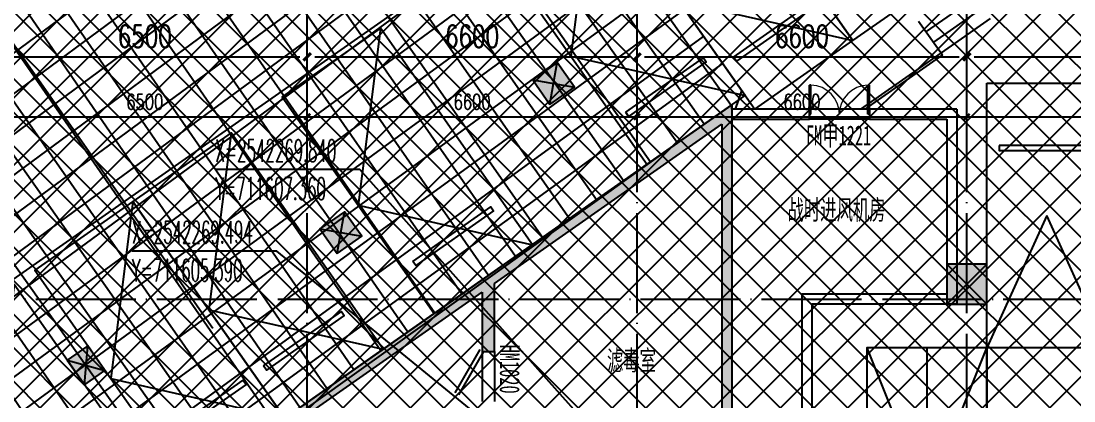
# Model space of a CAD drawing. Header units: millimetres. Extents: x 12325263 to 13848842, y -1463133 to 573208.
# Drawn here: x 12559070 to 12580141, y -1054929 to -1047318 of the extents above; entities that cross this region are included whole.
import ezdxf
from ezdxf.xclip import XClip

# ---------------------------------------------------------------- set-up
doc = ezdxf.new("R2010")
doc.units = ezdxf.units.MM
doc.header["$LTSCALE"] = 1000
doc.header["$XCLIPFRAME"] = 0
doc.linetypes.add('DOTE', pattern=[2.4200000000000004, 2, -0.2, 0.02, -0.2])
for name, color, linetype in [('-2F平面$0$PARTS-CAR公寓', 240, 'Continuous'), ('-2F平面$0$WALL-SHATCH', 8, 'Continuous'), ('-3F平面$0$PARTS-CAR商业', 160, 'Continuous'), ('08#9#1$0$围墙', 34, 'Continuous'), ('A-AXIS', 16, 'DOTE'), ('A-COLS', 6, 'Continuous'), ('A-WALL-PATT', 8, 'Continuous'), ('A_WALL(防火墙)', 151, 'Continuous'), ('AXIS', 3, 'Continuous'), ('DIM_COOR', 7, 'Continuous'), ('fit', 2, 'Continuous'), ('JZ-降板', 1, 'Continuous'), ('PUB_DIM', 83, 'Continuous'), ('PUB_HATCH', 8, 'Continuous'), ('PUB_TEXT', 7, 'Continuous'), ('ROAD-LINE', 20, 'Continuous'), ('WALL', 5, 'Continuous'), ('人防墙', 6, 'Continuous'), ('人防门', 60, 'Continuous'), ('人防门编号', 73, 'Continuous'), ('地下室柱网$0$0q-柱0', 8, 'Continuous'), ('地下室柱网$0$0q-柱填充', 8, 'Continuous')]:
    doc.layers.add(name, color=color, linetype=linetype)
doc.layers.add('人防文字', color=3, linetype='Continuous', lineweight=15)
doc.layers.add('地下室柱网$0$9', color=8, linetype='Continuous', plot=False)
doc.styles.add('_TCH_DIM', font='SIMPLEX.shx', dxfattribs={"width": 0.7, "bigfont": 'GBCBIG.shx'})
doc.styles.add('_TCH_DIM_T3', font='SIMPLEX.shx', dxfattribs={"width": 0.7058823529411765, "bigfont": 'GBCBIG.shx'})
doc.styles.add('标注宋体', font='', dxfattribs={"width": 0.6})
doc.styles.get('标注宋体').set_extended_font_data('NSimSun')
doc.dimstyles.new('_TCH_ARCH&&120', dxfattribs={"dimtxt": 306, "dimasz": 120, "dimexe": 300, "dimexo": 360, "dimgap": 147, "dimtad": 1, "dimdec": 0, "dimzin": 0, "dimdsep": 46, "dimtxsty": '_TCH_DIM_T3', "dimblk": 'ARCHTICK', "dimcen": 0.09, "dimclrt": 7, "dimazin": 2, "dimtfac": 1, "dimtdec": 0, "dimtix": 1, "dimtmove": 2, "dimatfit": 3, "dimfxl": 1, "dimfxlon": 1, "dimtolj": 1, "dimtzin": 0, "dimarcsym": 0})
doc.dimstyles.new('_TCH_ARCH&&150', dxfattribs={"dimtxt": 446.25, "dimasz": 150, "dimexe": 375, "dimexo": 450, "dimgap": 189.375, "dimtad": 1, "dimdec": 0, "dimzin": 0, "dimdsep": 46, "dimtxsty": '_TCH_DIM_T3', "dimblk": 'asdggshdfhsg_ArchTick', "dimcen": 0.09, "dimclrt": 7, "dimazin": 2, "dimtfac": 1, "dimtdec": 0, "dimtix": 1, "dimtmove": 2, "dimatfit": 3, "dimfxl": 1, "dimtolj": 1, "dimtzin": 0, "dimarcsym": 0})

# ---------------------------------------------------------------- blocks, each defined once
blk = doc.blocks.new('asdgafgfasdfagfagasdgagadfgsdhgd$DorLib2D$00000179')
at = {"color": 0}
for p, q in [((-0.5400000000052216, 0.1692820322933919), (0.3260254037790133, 0.6692820322934807)), ((-0.5000000000052296, 0.09999999999061515), (0.3660254037791049, 0.5999999999906507))]:
    blk.add_line(p, q, dxfattribs=at)
blk = doc.blocks.new('asdgafgfasdfagfagasdgagadfgsdhgd$DorLib2D$00000002')
for p, q in [((-0.5, -5.684341886080802e-17), (-0.5000000000000007, 0.4875)), ((-0.4750000000000007, 0.4875), (-0.5000000000000007, 0.4875)), ((-0.475, -2.842170943040401e-17), (-0.4750000000000007, 0.4875)), ((0.475, -2.842170943040401e-17), (0.4750000000000007, 0.4875)), ((0.4750000000000007, 0.4875), (0.5000000000000007, 0.4875)), ((0.5, -5.684341886080802e-17), (0.5000000000000007, 0.4875)), ((-0.5, -5.684341886080802e-17), (-0.475, -2.842170943040401e-17)), ((0.5, -5.684341886080802e-17), (0.475, -2.842170943040401e-17))]:
    blk.add_line(p, q)
at = {"lineweight": 13}
for centre, start, end in [((-0.4875, -4.263256414560601e-17), 0, 88.53071641864632), ((0.4875, -4.263256414560601e-17), 91.4692835813537, 180)]:
    blk.add_arc(centre, 0.4875, start, end, dxfattribs=at)
blk = doc.blocks.new('asdgafgf20230228-rf2')
at = {"layer": 'PUB_HATCH'}
for points in [[(-3178.893136775043, 66405.00718989345), (-3049.992968184966, 66413.97638715467), (1500.034743209527, 69604.82433547649), (1700.038411658082, 69989.36122919373), (-3186.691801384624, 66562.39021641486)], [(1700.038411658082, 69989.36122919373), (1500.034743209527, 69604.82433547649), (1499.958854901176, 61649.98284750601), (1599.957582885591, 61516.64856019977), (1699.958854892076, 61649.98093955758)], [(-7000.087208578801, 63888.12850076702), (-6750.087866421852, 63819.17016487329), (-3299.994640743518, 66238.65496611927), (-3178.893136771036, 66405.00718989626), (-3186.691801396646, 66562.39021640643)], [(-3299.994640743518, 66238.65496611927), (-3300.005979993247, 65050.0407369805), (-3050.005980004634, 65050.03835200785), (-3049.992968184966, 66413.97638715467), (-3178.893136771036, 66405.00718989626)]]:
    blk.add_hatch(color=256, dxfattribs=at).paths.add_polyline_path(points)
at = {"layer": '人防墙'}
for p, q in [((-3186.691801384624, 66562.39021641486), (1700.038411658082, 69989.36122919373)), ((1700.038411658082, 69989.36122919373), (1699.958854892076, 61649.98093955758)), ((1700.037559556949, 69900.0440732889), (1700.035651595158, 69700.044073298)), ((3250.006931175034, 69900.0292868772), (1700.037559556949, 69900.0440732889)), ((3250.005023213243, 69700.02928688633), (3250.006931175034, 69900.0292868772)), ((4450.006931120438, 69900.01783910645), (4450.005023158647, 69700.0178391156)), ((6199.976303018346, 69900.00114473297), (4450.006931120438, 69900.01783910645)), ((6199.976303018346, 69900.00114473297), (6199.939097276434, 66000.00114463577)), ((-3049.992968184966, 66413.97638715467), (1500.034743209527, 69604.82433547649)), ((1500.034743209527, 69604.82433547649), (1499.958854901176, 61649.98284750601)), ((1700.035651595158, 69700.044073298), (3250.005023213243, 69700.02928688633)), ((4450.005023158647, 69700.0178391156), (5999.974395040696, 69700.00305270389)), ((5999.974395040696, 69700.00305270389), (5999.941005272314, 66200.00305260876)), ((-7000.087208578801, 63888.12850076702), (-3186.691801396646, 66562.39021640643)), ((-3050.005980004634, 65050.03835200785), (-3049.992968184966, 66413.97638715467)), ((-6750.087866421852, 63819.17016487329), (-3299.994640743518, 66238.65496611927)), ((-3299.994640743518, 66238.65496611927), (-3300.005979993247, 65050.0407369805)), ((3100.002261902877, 66200.03071776492), (3099.958854845619, 61649.96758425663)), ((5999.941005272314, 66200.00305260876), (3100.002261902877, 66200.03071776492)), ((3300.000353917734, 66000.02880979194), (3299.958854836518, 61649.96567628059)), ((6199.939097276434, 66000.00114463577), (3300.000353917734, 66000.02880979194)), ((-3300.005979993247, 65050.0407369805), (-3050.005980004634, 65050.03835200785))]:
    blk.add_line(p, q, dxfattribs=at)
at = {"layer": '人防门'}
for p, q in [((4450.006931120411, 69900.01783910645, 2.886698133629579e-07), (3250.006931175015, 69900.02928687721, 2.886698133629579e-07)), ((4450.005023158618, 69700.01783911556, 2.886698133629579e-07), (3250.005023213223, 69700.02928688632, 2.886698133629579e-07)), ((-3300.005979993251, 65050.0407369805, 5.965593901941473e-07), (-3300.015519883867, 64050.04073702601, 5.965593901941473e-07)), ((-3050.005980004627, 65050.03835200785, 5.965593901941473e-07), (-3050.015519895243, 64050.03835205335, 5.965593901941473e-07))]:
    blk.add_line(p, q, dxfattribs=at)
for name, p, xscale, yscale, zscale, rotation in [('asdgafgfasdfagfagasdgagadfgsdhgd$DorLib2D$00000002', (3850.005977166817, 69800.02356299639), -1200, -1200, 200, 179.9994534092095), ('asdgafgfasdfagfagasdgagadfgsdhgd$DorLib2D$00000179', (-3175.010749944247, 64550.03954451693), 1000, -1000, 250, 269.9994534045307)]:
    blk.add_blockref(name, p, dxfattribs=dict(at, xscale=xscale, yscale=yscale, zscale=zscale, rotation=rotation))
at = {"layer": '人防文字', "style": '标注宋体', "width": 0.6}
for s, p in [('战时进风机房', (2812.054900152609, 67687.79096462554, 2.982798457690922e-07)), ('滤毒室', (-801.8087611105293, 64671.74113297276, 2.982798457690922e-07))]:
    blk.add_text(s, height=400, rotation=359.999920105463, dxfattribs=at).set_placement(p)
at = {"layer": '人防门编号', "style": '标注宋体', "width": 0.6}
for s, rotation, p in [('FM甲1221', 359.999999813237, (3179.73156456463, 69176.53487545019, 2.982798457690922e-07)), ('HM1020', 269.9999997865566, (-2944.829388244078, 65184.28383512818, 2.982798457690922e-07))]:
    blk.add_text(s, height=399.9999999999999, rotation=rotation, dxfattribs=at).set_placement(p)
blk = doc.blocks.new('_FZH')
blk.add_lwpolyline([(-0.5, -0.5), (0.5, -0.5), (0.5, 0.5), (-0.5, 0.5)], close=True)
at = {"layer": 'PUB_HATCH'}
blk.add_solid([(-0.5, -0.5), (0.5, -0.5), (-0.5, 0.5), (0.5, 0.5)], dxfattribs=at)
blk = doc.blocks.new('1-3F')
at = {"layer": 'A-COLS', "xscale": 800, "yscale": 800, "zscale": 800, "rotation": 270}
blk.add_blockref('_FZH', (-26299.98514414765, 83300.00000022352), dxfattribs=at)
blk = doc.blocks.new('adgshg13--2F平面$0$A$C7F010FC0')
at = {"layer": '-2F平面$0$WALL-SHATCH'}
h = blk.add_hatch(color=256, dxfattribs=at)
h.dxf.hatch_style = 1
h.paths.add_polyline_path([(-60384.17120504379, -16880.89509773254), (-763.1647881269455, 197.4793643951416), (12587.61850607395, -13153.30393266678), (12587.61850607395, -157996.0197629929), (-162964.8506313562, -188820.4315237999), (-171262.3814957142, -180522.900662899), (-171262.3814957142, -31310.89849328995), (-150707.1909123659, -10755.70791006088), (-131860.0775495768, -7980.895098209381), (-99162.38149428368, -7980.895098209381), (-99162.38149428368, -4980.895097732544), (-76620.42811572552, -4980.895097732544), (-70107.65229141712, -16880.89509773254)], flags=16)
h.paths.add_polyline_path([(-60091.22944009304, -16380.89510011673), (-646.8769880533218, 646.876989364624), (12987.61850607395, -12987.61850786209), (12987.61850607395, -158331.9049158096), (-163100.5840539932, -189250.3835258484), (-171662.3814958334, -180688.5860877037), (-171662.3814958334, -31145.21306848526), (-150777.8961598873, -10260.7277340889), (-131896.6870943308, -7480.895098209381), (-99562.38149428368, -7480.895098209381), (-99562.38149428368, -4580.895097732544), (-76365.55243730545, -4580.895097732544), (-69907.50581622124, -16380.89510774612)])
blk = doc.blocks.new('adgshgbj--2F平面$0$报建车道-2')
at = {"layer": 'ROAD-LINE'}
for p, q in [((127319.1778882742, -55374.31742620468), (96418.61154270172, -86274.88375711441)), ((138725.5211391449, -65844.20140600204), (133308.3911550045, -66795.36003398895)), ((133308.3911550045, -66795.36003398895), (135941.2711750269, -81790.39123344421))]:
    blk.add_line(p, q, dxfattribs=at)
blk = doc.blocks.new('adgshg2qbj-syc-bj-13-CAR-14')
blk.add_lwpolyline([(-1.430511474609375e-06, -200), (2399.999998569489, -199.9999995231628), (2399.999999046326, -5499.999999761581), (4.76837158203125e-07, -5500.000000476837)], close=True)
blk.add_lwpolyline([(2399.999999046326, -5499.999999761581), (-4.76837158203125e-07, -2850), (2399.999998569489, -199.9999995231628)])
at = {"extrusion": (-0.0004477907749365557, -3.397076456940207e-15, 0.999999899741706), "elevation": -1.074697859522734}
blk.add_lwpolyline([(250.0089585465865, -1300.001920223237), (2150.003242467392, -1299.998074054718), (2150.003041242132, -1199.998075008393), (250.0087563676516, -1200.001920223237)], close=True, dxfattribs=at)
blk = doc.blocks.new('adgshg2qbj-gycw-bj-13-酒店负二层$0$A$C06465456')
for p, q in [((1199.999999523163, 2650.0001745224), (-4.76837158203125e-07, 0.0001747608184814453)), ((2400, 0.0001747608184814453), (1199.999999523163, 2650.0001745224))]:
    blk.add_line(p, q)
for points in [[(0, 5300.000174760818), (2399.999999523163, 5300.000174760818), (2400, 0.0001747608184814453), (-4.76837158203125e-07, 0.0001747608184814453)], [(249.9999995231628, 4050.000174760818), (250, 3950.0001745224), (2149.999999523163, 3950.000174760818), (2149.999999523163, 4050.000174760818)]]:
    blk.add_lwpolyline(points, close=True)
blk = doc.blocks.new('adgshg2qbj-gycw-bj-13-CAR-5')
for p, q in [((0.0005903244018554688, 3000.000000476837), (-1199.998638629913, 6000.000308513641)), ((0.00136113166809082, 6000.000000476837), (-0.0001807212829589844, -4.76837158203125e-07)), ((1200.001361370087, 5999.999691486359), (0.0005903244018554688, 3000.000000476837))]:
    blk.add_line(p, q)
blk.add_lwpolyline([(1200, -0.0003085136413574219), (-1200, 0.0003080368041992188), (-1199.998638629913, 6000.000308513641), (1200.001361370087, 5999.999691486359)], close=True)
at = {"extrusion": (0.0004477907749365409, -1.151045828340054e-10, 0.999999899741706), "elevation": -0.5373489295691889}
blk.add_lwpolyline([(949.9912678040404, 1350.001684188892), (-950.0030165936032, 1349.998325824689), (-950.0028394486168, 1249.998327255201), (949.9914447106081, 1250.001684665729)], close=True, dxfattribs=at)
blk = doc.blocks.new('*U491')
at = {"layer": '地下室柱网$0$0q-柱0'}
blk.add_lwpolyline([(-250.0000002384186, -300.0000004768371), (249.9999998807907, -299.9999999999999), (250, 299.9999995231628), (-250, 299.9999990463257)], close=True, dxfattribs=at)
at = {"layer": '地下室柱网$0$0q-柱填充'}
blk.add_solid([(-250, 299.9999990463257), (250, 299.9999995231628), (-250.0000002384186, -300.0000004768371), (249.9999998807907, -299.9999999999999)], dxfattribs=at)
at = {"layer": '地下室柱网$0$9'}
for p, q in [((-250.0000002384186, 299.9999990463257), (249.9999997615814, -299.9999999999999)), ((-250, -299.9999999999999), (250, 300))]:
    blk.add_line(p, q, dxfattribs=at)
blk = doc.blocks.new('*U492')
at = {"layer": '地下室柱网$0$0q-柱0'}
blk.add_lwpolyline([(-300.0000002384186, -300.0000004768372), (299.9999998807907, -300), (300, 299.9999995231628), (-300, 299.9999990463257)], close=True, dxfattribs=at)
at = {"layer": '地下室柱网$0$0q-柱填充'}
blk.add_solid([(-300, 299.9999990463257), (300, 299.9999995231628), (-300.0000002384186, -300.0000004768372), (299.9999998807907, -300)], dxfattribs=at)
at = {"layer": '地下室柱网$0$9'}
for p, q in [((-300.0000002384186, 299.9999990463257), (299.9999997615814, -300)), ((-300, -300), (300, 300))]:
    blk.add_line(p, q, dxfattribs=at)
blk = doc.blocks.new('*U495')
at = {"layer": '地下室柱网$0$0q-柱0'}
blk.add_lwpolyline([(-400.0000002384186, -400.0000004768372), (399.9999998807907, -400), (400, 399.9999995231628), (-400, 399.9999990463257)], close=True, dxfattribs=at)
at = {"layer": '地下室柱网$0$0q-柱填充'}
blk.add_solid([(-400, 399.9999990463257), (400, 399.9999995231628), (-400.0000002384186, -400.0000004768372), (399.9999998807907, -400)], dxfattribs=at)
at = {"layer": '地下室柱网$0$9'}
for p, q in [((-400.0000002384186, 399.9999990463257), (399.9999997615814, -400)), ((-400, -400), (400, 400))]:
    blk.add_line(p, q, dxfattribs=at)
blk = doc.blocks.new('A$C2A3E77E8')
at = {"layer": 'JZ-降板'}
h = blk.add_hatch(dxfattribs=at)
h.set_pattern_fill('ANSI37', color=250, scale=200.0000000000004, angle=-2.385416011097638e-14)
h.set_pattern_definition([(45, (-711597771.7635726, -2542144370.748991), (-449.0128060534587, 449.0128060534586), []), (135, (-711597771.7635726, -2542144370.748991), (-449.0128060534586, -449.0128060534587), [])])
h.paths.add_polyline_path([(507346.1090508588, 125011.6274671485), (494360.5112253148, 137997.2252650212), (505796.7316987477, 149433.4456205303), (506302.8855625391, 149460.0854115419), (509810.7944653947, 145952.1765088995), (517755.3397717196, 138007.6387205089), (517304.8273955584, 137928.5400452614), (517289.593807444, 138015.3040771422), (509775.4871201236, 130502.6168804124), (510638.0868291575, 125589.6162085491)])
at = {"layer": '08#9#1$0$围墙'}
blk.add_line((507832.1251063254, 131810.5071892675), (501609.585429905, 138033.0468621233), dxfattribs=at)
at = {"layer": 'fit'}
for p, q in [((521711.4024312273, 140981.2150015791), (520862.8742040396, 140132.6870918239)), ((521895.2502287626, 140797.3672728536), (521046.7219327688, 139948.8392944334)), ((522079.0979574826, 140613.5194754542), (521230.569661472, 139764.9914970354)), ((520679.0263729095, 140316.5347867014), (521265.924342962, 139729.6368145903)), ((521230.569004178, 139764.9921536429), (519839.0655647609, 138373.4887137366)), ((521265.924342962, 139729.6368145903), (519924.846876977, 138388.5593481001))]:
    blk.add_line(p, q, dxfattribs=at)
at = {"layer": 'JZ-降板'}
blk.add_lwpolyline([(507346.1090508588, 125011.6274671485), (494360.5112253148, 137997.2252650212), (505796.7316987477, 149433.4456205303), (506302.8855625391, 149460.0854115419), (509810.7944653947, 145952.1765088995), (517755.3397717196, 138007.6387205089), (517755.3397717196, 138007.6387205089), (517304.8273955584, 137928.5400452614), (517289.593807444, 138015.3040771422), (509775.4871201236, 130502.6168804124), (509775.4871201236, 130502.6168804124), (510638.0868291575, 125589.6162085491)], close=True, dxfattribs=at)
at = {"layer": '-2F平面$0$PARTS-CAR公寓', "rotation": 9.9586807932703}
blk.add_blockref('adgshg2qbj-gycw-bj-13-酒店负二层$0$A$C06465456', (523153.7761015724, 134106.8446183165), dxfattribs=at)
at = {"layer": '-2F平面$0$PARTS-CAR公寓', "xscale": -1, "rotation": 9.958493095712015}
blk.add_blockref('adgshg2qbj-gycw-bj-13-CAR-5', (523009.6234859191, 127989.7510251941), dxfattribs=at)
at = {"layer": '-3F平面$0$PARTS-CAR商业', "xscale": -1.000000000000001, "rotation": 225.0000000088703}
for p in [(519593.8136322256, 139563.2698912581), (517896.7573581934, 137866.213617322), (515962.9954234436, 136405.863003728), (512286.0401611347, 132728.9077405874), (509705.1004059315, 130147.9679908755), (508008.0441311635, 128450.9117169322), (505957.434465291, 126400.3020534457), (504260.3781911135, 124703.2457790363)]:
    blk.add_blockref('adgshg2qbj-syc-bj-13-CAR-14', p, dxfattribs=at)
blk.add_blockref('adgshgbj--2F平面$0$报建车道-2', (389845.527166605, 200902.2298016546))
for name, p, rotation in [('*U492', (513699.8817860484, 137820.4485002735), 45), ('*U495', (522539.1888188049, 135294.128802153), 9.958774256191964), ('*U492', (510022.9265239779, 134143.4932382472), 45), ('*U491', (505462.0877863001, 130643.3146706752), 45)]:
    blk.add_blockref(name, p, dxfattribs=dict(rotation=rotation))
at = {"layer": 'WALL', "color": 1}
blk.add_blockref('adgshg13--2F平面$0$A$C7F010FC0', (561507.9086489398, 205483.1249103504), dxfattribs=at)
blk = doc.blocks.new('asdfaadfg')
at = {"layer": 'DIM_COOR', "color": 3}
for p, q in [((1001794.591009524, 236338.559993071), (998907.0910095237, 236338.559993071)), ((1006243.800953414, 231346.3309720689), (1001794.591009524, 236338.559993071)), ((1000138.123251548, 234704.4639827437), (997239.073251548, 234704.4639827437)), ((1004243.76785575, 231346.3506925795), (1000138.123251548, 234704.4639827437))]:
    blk.add_line(p, q, dxfattribs=at)
at = {"layer": 'PUB_TEXT', "style": '_TCH_DIM', "width": 0.4941176470588236}
for s, p in [('X=2542269.840', (998907.0910095237, 236496.059993071)), ('Y=711607.360', (998907.0910095237, 235734.809993071)), ('X=2542269.494', (997239.073251548, 234861.9639827437)), ('Y=711605.390', (997239.073251548, 234100.7139827437))]:
    blk.add_text(s, height=446.25, dxfattribs=at).set_placement(p)
blk = doc.blocks.new('asdggshdfhsg_ArchTick')
at = {"color": 0, "linetype": 'ByBlock', "const_width": 0.4}
blk.add_lwpolyline([(-0.5, -0.5), (0.5, 0.5)], dxfattribs=at)
blk = doc.blocks.new('*D5250')
at = {"layer": 'AXIS', "color": 0, "lineweight": -2, "transparency": 16777216}
for p, q in [((12424866.81071017, 1082539.759090747), (12424866.81071017, 1084214.759090747)), ((12431366.81071017, 1082539.759090747), (12431366.81071017, 1084214.759090747)), ((12425016.81071017, 1083839.759090747), (12431216.81071017, 1083839.759090747))]:
    blk.add_line(p, q, dxfattribs=at)
at = {"layer": 'Defpoints', "color": 0, "transparency": 16777216}
for p in [(12431366.81071017, 1083839.759090747), (12424866.81071017, 1082089.759090747), (12431366.81071017, 1082089.759090747)]:
    blk.add_point(p, dxfattribs=at)
at = {"layer": 'AXIS', "color": 0, "lineweight": -2, "transparency": 16777216, "xscale": 150, "yscale": 150, "zscale": 150, "rotation": 180}
blk.add_blockref('asdggshdfhsg_ArchTick', (12424866.81071017, 1083839.759090747), dxfattribs=at)
at = {"layer": 'AXIS', "color": 0, "lineweight": -2, "transparency": 16777216, "xscale": 150, "yscale": 150, "zscale": 150}
blk.add_blockref('asdggshdfhsg_ArchTick', (12431366.81071017, 1083839.759090747), dxfattribs=at)
at = {"layer": 'AXIS', "color": 7, "transparency": 16777216, "insert": (12428116.81071017, 1084252.259090747), "char_height": 446.25, "attachment_point": 5, "style": '_TCH_DIM_T3'}
blk.add_mtext('\\A1;6500', dxfattribs=at)
blk = doc.blocks.new('*D5251')
at = {"layer": 'AXIS', "color": 0, "lineweight": -2, "transparency": 16777216}
for p, q in [((12431366.81071017, 1082539.759090747), (12431366.81071017, 1084214.759090747)), ((12437966.8107104, 1082539.759090747), (12437966.8107104, 1084214.759090747)), ((12431516.81071017, 1083839.759090747), (12437816.8107104, 1083839.759090747))]:
    blk.add_line(p, q, dxfattribs=at)
at = {"layer": 'Defpoints', "color": 0, "transparency": 16777216}
for p in [(12437966.8107104, 1083839.759090747), (12431366.81071017, 1082089.759090747), (12437966.8107104, 1082089.759090747)]:
    blk.add_point(p, dxfattribs=at)
at = {"layer": 'AXIS', "color": 0, "lineweight": -2, "transparency": 16777216, "xscale": 150, "yscale": 150, "zscale": 150, "rotation": 180}
blk.add_blockref('asdggshdfhsg_ArchTick', (12431366.81071017, 1083839.759090747), dxfattribs=at)
at = {"layer": 'AXIS', "color": 0, "lineweight": -2, "transparency": 16777216, "xscale": 150, "yscale": 150, "zscale": 150}
blk.add_blockref('asdggshdfhsg_ArchTick', (12437966.8107104, 1083839.759090747), dxfattribs=at)
at = {"layer": 'AXIS', "color": 7, "transparency": 16777216, "insert": (12434666.81071028, 1084252.259090747), "char_height": 446.25, "attachment_point": 5, "style": '_TCH_DIM_T3'}
blk.add_mtext('\\A1;6600', dxfattribs=at)
blk = doc.blocks.new('*D5252')
at = {"layer": 'AXIS', "color": 0, "lineweight": -2, "transparency": 16777216}
for p, q in [((12437966.8107104, 1082539.759090747), (12437966.8107104, 1084214.759090747)), ((12444566.8107104, 1082539.759090747), (12444566.8107104, 1084214.759090747)), ((12438116.8107104, 1083839.759090747), (12444416.8107104, 1083839.759090747))]:
    blk.add_line(p, q, dxfattribs=at)
at = {"layer": 'Defpoints', "color": 0, "transparency": 16777216}
for p in [(12444566.8107104, 1083839.759090747), (12437966.8107104, 1082089.759090747), (12444566.8107104, 1082089.759090747)]:
    blk.add_point(p, dxfattribs=at)
at = {"layer": 'AXIS', "color": 0, "lineweight": -2, "transparency": 16777216, "xscale": 150, "yscale": 150, "zscale": 150, "rotation": 180}
blk.add_blockref('asdggshdfhsg_ArchTick', (12437966.8107104, 1083839.759090747), dxfattribs=at)
at = {"layer": 'AXIS', "color": 0, "lineweight": -2, "transparency": 16777216, "xscale": 150, "yscale": 150, "zscale": 150}
blk.add_blockref('asdggshdfhsg_ArchTick', (12444566.8107104, 1083839.759090747), dxfattribs=at)
at = {"layer": 'AXIS', "color": 7, "transparency": 16777216, "insert": (12441266.8107104, 1084252.259090747), "char_height": 446.25, "attachment_point": 5, "style": '_TCH_DIM_T3'}
blk.add_mtext('\\A1;6600', dxfattribs=at)
blk = doc.blocks.new('*D5253')
at = {"layer": 'AXIS', "color": 0, "lineweight": -2, "transparency": 16777216}
for p, q in [((12444566.8107104, 1082539.759090747), (12444566.8107104, 1084214.759090747)), ((12451166.8107104, 1082539.759090747), (12451166.8107104, 1084214.759090747)), ((12444716.8107104, 1083839.759090747), (12451016.8107104, 1083839.759090747))]:
    blk.add_line(p, q, dxfattribs=at)
at = {"layer": 'Defpoints', "color": 0, "transparency": 16777216}
for p in [(12451166.8107104, 1083839.759090747), (12444566.8107104, 1082089.759090747), (12451166.8107104, 1082089.759090747)]:
    blk.add_point(p, dxfattribs=at)
at = {"layer": 'AXIS', "color": 0, "lineweight": -2, "transparency": 16777216, "xscale": 150, "yscale": 150, "zscale": 150, "rotation": 180}
blk.add_blockref('asdggshdfhsg_ArchTick', (12444566.8107104, 1083839.759090747), dxfattribs=at)
at = {"layer": 'AXIS', "color": 0, "lineweight": -2, "transparency": 16777216, "xscale": 150, "yscale": 150, "zscale": 150}
blk.add_blockref('asdggshdfhsg_ArchTick', (12451166.8107104, 1083839.759090747), dxfattribs=at)
at = {"layer": 'AXIS', "color": 7, "transparency": 16777216, "insert": (12447866.8107104, 1084252.259090747), "char_height": 446.25, "attachment_point": 5, "style": '_TCH_DIM_T3'}
blk.add_mtext('\\A1;6600', dxfattribs=at)
blk = doc.blocks.new('_ArchTick')
at = {"color": 0, "linetype": 'ByBlock', "const_width": 0.4}
blk.add_lwpolyline([(-0.5, -0.5), (0.5, 0.5)], dxfattribs=at)
blk = doc.blocks.new('*D4025')
at = {"layer": 'Defpoints', "color": 0, "transparency": 16777216}
for p in [(12564796.81071018, -1049236.785749282), (12558296.81071018, -1052836.785749282), (12564796.81071018, -1052836.785749282)]:
    blk.add_point(p, dxfattribs=at)
at = {"layer": 'PUB_DIM', "color": 0, "lineweight": -2, "transparency": 16777216}
for p, q in [((12558296.81071018, -1049237.785749282), (12558296.81071018, -1048936.785749282)), ((12564796.81071018, -1049237.785749282), (12564796.81071018, -1048936.785749282)), ((12558296.81071018, -1049236.785749282), (12564796.81071018, -1049236.785749282))]:
    blk.add_line(p, q, dxfattribs=at)
at = {"layer": 'PUB_DIM', "color": 0, "lineweight": -2, "transparency": 16777216, "xscale": 120, "yscale": 120, "zscale": 120, "rotation": 180}
blk.add_blockref('_ArchTick', (12558296.81071018, -1049236.785749282), dxfattribs=at)
at = {"layer": 'PUB_DIM', "color": 0, "lineweight": -2, "transparency": 16777216, "xscale": 120, "yscale": 120, "zscale": 120}
blk.add_blockref('_ArchTick', (12564796.81071018, -1049236.785749282), dxfattribs=at)
at = {"layer": 'PUB_DIM', "color": 7, "transparency": 16777216, "insert": (12561546.81071018, -1048936.785749282), "char_height": 306, "attachment_point": 5, "style": '_TCH_DIM_T3'}
blk.add_mtext('\\A1;6500', dxfattribs=at)
blk = doc.blocks.new('*D4026')
at = {"layer": 'Defpoints', "color": 0, "transparency": 16777216}
for p in [(12571396.81071041, -1049236.785749282), (12564796.81071018, -1052836.785749282), (12571396.81071041, -1052836.785749282)]:
    blk.add_point(p, dxfattribs=at)
at = {"layer": 'PUB_DIM', "color": 0, "lineweight": -2, "transparency": 16777216}
for p, q in [((12564796.81071018, -1049237.785749282), (12564796.81071018, -1048936.785749282)), ((12571396.81071041, -1049237.785749282), (12571396.81071041, -1048936.785749282)), ((12564796.81071018, -1049236.785749282), (12571396.81071041, -1049236.785749282))]:
    blk.add_line(p, q, dxfattribs=at)
at = {"layer": 'PUB_DIM', "color": 0, "lineweight": -2, "transparency": 16777216, "xscale": 120, "yscale": 120, "zscale": 120, "rotation": 180}
blk.add_blockref('_ArchTick', (12564796.81071018, -1049236.785749282), dxfattribs=at)
at = {"layer": 'PUB_DIM', "color": 0, "lineweight": -2, "transparency": 16777216, "xscale": 120, "yscale": 120, "zscale": 120}
blk.add_blockref('_ArchTick', (12571396.81071041, -1049236.785749282), dxfattribs=at)
at = {"layer": 'PUB_DIM', "color": 7, "transparency": 16777216, "insert": (12568096.8107103, -1048936.785749282), "char_height": 306, "attachment_point": 5, "style": '_TCH_DIM_T3'}
blk.add_mtext('\\A1;6600', dxfattribs=at)
blk = doc.blocks.new('*D4027')
at = {"layer": 'Defpoints', "color": 0, "transparency": 16777216}
for p in [(12577996.81071041, -1049236.785749282), (12571396.81071041, -1052836.785749282), (12577996.81071041, -1052836.785749282)]:
    blk.add_point(p, dxfattribs=at)
at = {"layer": 'PUB_DIM', "color": 0, "lineweight": -2, "transparency": 16777216}
for p, q in [((12571396.81071041, -1049237.785749282), (12571396.81071041, -1048936.785749282)), ((12577996.81071041, -1049237.785749282), (12577996.81071041, -1048936.785749282)), ((12571396.81071041, -1049236.785749282), (12577996.81071041, -1049236.785749282))]:
    blk.add_line(p, q, dxfattribs=at)
at = {"layer": 'PUB_DIM', "color": 0, "lineweight": -2, "transparency": 16777216, "xscale": 120, "yscale": 120, "zscale": 120, "rotation": 180}
blk.add_blockref('_ArchTick', (12571396.81071041, -1049236.785749282), dxfattribs=at)
at = {"layer": 'PUB_DIM', "color": 0, "lineweight": -2, "transparency": 16777216, "xscale": 120, "yscale": 120, "zscale": 120}
blk.add_blockref('_ArchTick', (12577996.81071041, -1049236.785749282), dxfattribs=at)
at = {"layer": 'PUB_DIM', "color": 7, "transparency": 16777216, "insert": (12574696.81071041, -1048936.785749282), "char_height": 306, "attachment_point": 5, "style": '_TCH_DIM_T3'}
blk.add_mtext('\\A1;6600', dxfattribs=at)
blk = doc.blocks.new('*D4028')
at = {"layer": 'Defpoints', "color": 0, "transparency": 16777216}
for p in [(12584596.81071041, -1049236.785749282), (12577996.81071041, -1052836.785749282), (12584596.81071041, -1052836.785749282)]:
    blk.add_point(p, dxfattribs=at)
at = {"layer": 'PUB_DIM', "color": 0, "lineweight": -2, "transparency": 16777216}
for p, q in [((12577996.81071041, -1049237.785749282), (12577996.81071041, -1048936.785749282)), ((12584596.81071041, -1049237.785749282), (12584596.81071041, -1048936.785749282)), ((12577996.81071041, -1049236.785749282), (12584596.81071041, -1049236.785749282))]:
    blk.add_line(p, q, dxfattribs=at)
at = {"layer": 'PUB_DIM', "color": 0, "lineweight": -2, "transparency": 16777216, "xscale": 120, "yscale": 120, "zscale": 120, "rotation": 180}
blk.add_blockref('_ArchTick', (12577996.81071041, -1049236.785749282), dxfattribs=at)
at = {"layer": 'PUB_DIM', "color": 0, "lineweight": -2, "transparency": 16777216, "xscale": 120, "yscale": 120, "zscale": 120}
blk.add_blockref('_ArchTick', (12584596.81071041, -1049236.785749282), dxfattribs=at)
at = {"layer": 'PUB_DIM', "color": 7, "transparency": 16777216, "insert": (12581296.81071041, -1048936.785749282), "char_height": 306, "attachment_point": 5, "style": '_TCH_DIM_T3'}
blk.add_mtext('\\A1;6600', dxfattribs=at)
blk = doc.blocks.new('qlzw')
at = {"layer": 'A-AXIS'}
for p, q in [((12431366.81071017, 979489.7590900625), (12431366.81071017, 1082089.759090747)), ((12437966.81071039, 979489.7590900625), (12437966.81071039, 1082089.759090747)), ((12444566.81071039, 979489.7590900625), (12444566.81071039, 1082089.759090747)), ((12411416.81071017, 1078989.759090748), (12486866.81071017, 1078989.759090747))]:
    blk.add_line(p, q, dxfattribs=at)
at = {"layer": 'AXIS'}
for p, q in [((12431366.81071017, 1082089.759090747), (12431366.81071017, 1086089.759090747)), ((12437966.81071039, 1082089.759090747), (12437966.81071039, 1086089.759090747)), ((12444566.81071039, 1082089.759090747), (12444566.81071039, 1086089.759090747))]:
    blk.add_line(p, q, dxfattribs=at)
for p1, p2, picture, middle in [((12424866.81071017, 1082089.759090747), (12431366.81071017, 1082089.759090747), '*D5250', (12428116.81071017, 1084252.259090747)), ((12431366.81071017, 1082089.759090747), (12437966.8107104, 1082089.759090747), '*D5251', (12434666.81071028, 1084252.259090747)), ((12437966.8107104, 1082089.759090747), (12444566.8107104, 1082089.759090747), '*D5252', (12441266.8107104, 1084252.259090747)), ((12444566.8107104, 1082089.759090747), (12451166.8107104, 1082089.759090747), '*D5253', (12447866.8107104, 1084252.259090747))]:
    dim = blk.add_aligned_dim(p1=p1, p2=p2, distance=1750, dimstyle='_TCH_ARCH&&150', dxfattribs=at)
    dim.commit()
    dim.dimension.update_dxf_attribs({"geometry": picture, "text_midpoint": middle})

msp = doc.modelspace()

# ---------------------------------------------------------------- hatches: boundary and pattern name
at = {"layer": 'A-WALL-PATT'}
h = msp.add_hatch(dxfattribs=at)
h.set_pattern_fill('ANSI37', color=252, scale=300)
h.set_pattern_definition([(45, (0, 0), (-336.7596045400932, 336.7596045400933), []), (135, (0, 0), (-336.7596045400933, -336.7596045400932), [])])
h.paths.add_polyline_path([(12564696.84673016, -1148386.760650529), (12504241.55586866, -1148386.968996782), (12504241.55586866, -1033957.969702356), (12634041.27854793, -1033957.969702356), (12627844.53130445, -1069250.279870427), (12616665.54488251, -1067287.434339341), (12616902.49451036, -1065937.936057199), (12610631.10040273, -1064836.7827446), (12604673.64264127, -1064836.7827446), (12597896.80488523, -1064836.782266856), (12597896.80488426, -1060786.778310653), (12593492.0969061, -1060786.779739949), (12590496.81316485, -1060786.7791325), (12590496.75995657, -1069586.902750316), (12575796.82544017, -1069586.902779896), (12575796.82728799, -1059986.782731453), (12574896.79212976, -1059986.784659035), (12574896.7927323, -1057336.806514318), (12570296.8081023, -1057336.78805977), (12570296.8276589, -1055286.778438327), (12568296.7954613, -1055286.759358187), (12568296.79450705, -1060086.825720973), (12564596.6223795, -1060086.830699342), (12564596.63502669, -1069486.848643745), (12564696.8625489, -1069486.849599886), (12564696.82107959, -1097986.785750772), (12567296.82108216, -1097986.785750587), (12567296.82107539, -1105536.785749925), (12565696.82107592, -1105536.785749926), (12565696.82107532, -1113036.785662542), (12564696.81070992, -1113036.785575442)])

# ---------------------------------------------------------------- block references
ref = msp.add_blockref('A$C2A3E77E8', (12039933.30876733, -1095474.795956885), dxfattribs=dict(rotation=350.0412492537527))
XClip(ref).set_block_clipping_path([(574517.632849127, 127502.23674306343), (563167.6328490991, 127502.22288467549), (563167.6311767455, 128872.36548285093), (556800.2987149898, 128872.35771109001), (544257.8770271596, 126670.09965810878), (543557.4714692105, 130659.08047959034), (536268.9804626536, 129379.33173123898), (537790.8662453052, 120711.80386261316), (523312.3703787625, 118169.60067071859), (521652.13574292883, 127625.07135696709), (520765.66181714274, 127469.4202569119), (520307.37785156816, 130079.46789511177), (515776.70023758896, 129283.96870927291), (515422.1926091146, 131303.0932199814), (513452.29580140486, 130957.20977362967), (514282.4182554409, 126229.48786514811), (510637.99198265746, 125589.57711327495), (512263.53463128395, 116331.17830774235), (512362.3527807724, 116348.529120174), (517291.10722481646, 88278.01458144141), (519851.8954271879, 88727.62346412987), (522454.62488821335, 73904.41483621066), (519893.7906026859, 73454.76868356578), (526007.3042119928, 38637.45273981895), (480033.70290305093, 30565.02585530118), (466439.1866319198, 28317.0522398334), (446673.6220214516, 140886.98885564134), (578014.3726615645, 163948.422490485), (584117.7942495663, 129187.8787387202)])
for name, p in [('1-3F', (12604296.80622208, -1135886.785749967)), ('asdfaadfg', (11564053.05652186, -1286633.124346181))]:
    msp.add_blockref(name, p)
at = {"layer": 'A_WALL(防火墙)'}
msp.add_blockref('qlzw', (133430.0103675351, -2131876.544840029), dxfattribs=at)
at = {"layer": '人防墙'}
ref = msp.add_blockref('asdgafgf20230228-rf2', (12571596.84652082, -1118986.684928056), dxfattribs=at)
XClip(ref).set_block_clipping_path([(-67355.29065233096, -38121.284774299944), (65994.70934768021, 85028.71522570006)])

# ---------------------------------------------------------------- dimensions: what is measured, and where the dimension line sits
at = {"layer": 'PUB_DIM'}
for p1, p2, picture, middle in [((12558296.81071018, -1052836.785749282), (12564796.81071018, -1052836.785749282), '*D4025', (12561546.81071018, -1048936.785749282)), ((12564796.81071018, -1052836.785749282), (12571396.81071041, -1052836.785749282), '*D4026', (12568096.8107103, -1048936.785749282)), ((12571396.81071041, -1052836.785749282), (12577996.81071041, -1052836.785749282), '*D4027', (12574696.81071041, -1048936.785749282)), ((12577996.81071041, -1052836.785749282), (12584596.81071041, -1052836.785749282), '*D4028', (12581296.81071041, -1048936.785749282))]:
    dim = msp.add_aligned_dim(p1=p1, p2=p2, distance=3600, dimstyle='_TCH_ARCH&&120', dxfattribs=at)
    dim.commit()
    dim.dimension.update_dxf_attribs({"geometry": picture, "text_midpoint": middle})

doc.saveas('drawing.dxf')
